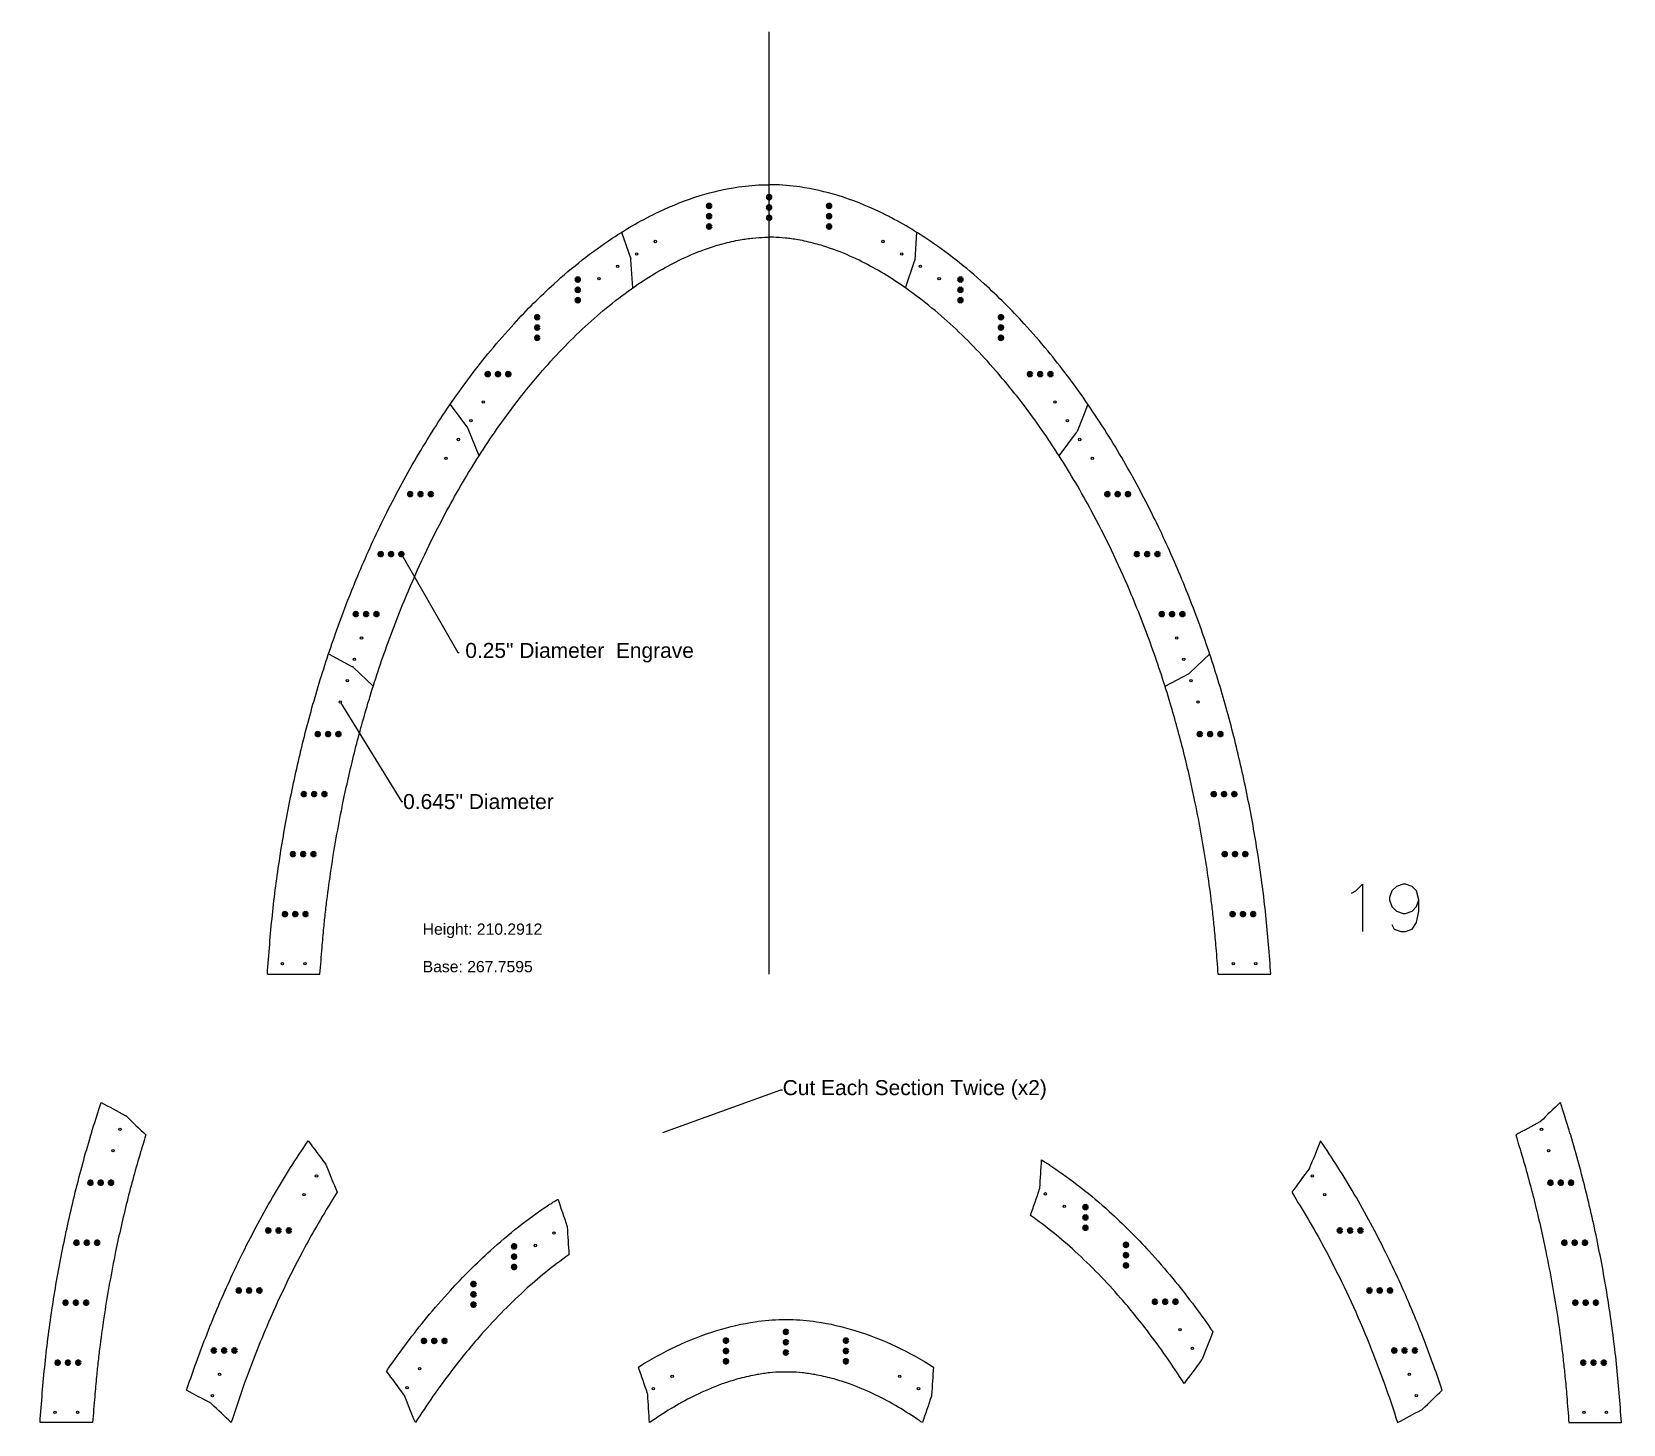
# Model space of a CAD drawing. Header units: inches. Extents: x 0 to 425, y 1 to 372.
import ezdxf
from ezdxf import colors
from ezdxf.entities.mleader import LeaderData, LeaderLine
from ezdxf.math import Vec2, Vec3

# ---------------------------------------------------------------- set-up
doc = ezdxf.new("R2010")
doc.units = ezdxf.units.IN
doc.header["$MEASUREMENT"] = 0
doc.header["$PDMODE"] = 32
doc.header["$PDSIZE"] = 1
for name, color, linetype, lineweight in [('Annotation', 7, 'Continuous', 9), ('Drilling', 3, 'Continuous', 13), ('Engrave', 4, 'Continuous', 50)]:
    doc.layers.add(name, color=color, linetype=linetype, lineweight=lineweight)
doc.styles.get("Standard").update_dxf_attribs({"font": 'Arial.ttf'})

# ---------------------------------------------------------------- blocks, each defined once
blk = doc.blocks.new('*U93')
at = {"layer": 'Engrave'}
blk.add_point((0, 0), dxfattribs=at)
blk = doc.blocks.new('*U94')
at = {"layer": 'Engrave', "color": 0, "linetype": 'ByBlock', "lineweight": -2, "transparency": 16777216}
for p in [(0, 0), (2.75, 0), (5.5, 0)]:
    blk.add_blockref('*U93', p, dxfattribs=at)
blk = doc.blocks.new('*U95')
at = {"layer": 'Engrave'}
blk.add_point((0, 0), dxfattribs=at)
blk = doc.blocks.new('*U96')
at = {"layer": 'Engrave', "color": 0, "linetype": 'ByBlock', "lineweight": -2, "transparency": 16777216}
for p in [(0, 0), (2.75, 0), (5.5, 0)]:
    blk.add_blockref('*U95', p, dxfattribs=at)
blk = doc.blocks.new('*U97')
at = {"layer": 'Engrave'}
blk.add_point((0, 0), dxfattribs=at)
blk = doc.blocks.new('*U98')
at = {"layer": 'Engrave', "color": 0, "linetype": 'ByBlock', "lineweight": -2, "transparency": 16777216}
for p in [(0, 0), (2.75, 0), (5.5, 0)]:
    blk.add_blockref('*U97', p, dxfattribs=at)
blk = doc.blocks.new('*U99')
at = {"layer": 'Engrave'}
blk.add_point((0, 0), dxfattribs=at)
blk = doc.blocks.new('*U100')
at = {"layer": 'Engrave', "color": 0, "linetype": 'ByBlock', "lineweight": -2, "transparency": 16777216}
for p in [(0, 0), (2.75, 0), (5.5, 0)]:
    blk.add_blockref('*U99', p, dxfattribs=at)
blk = doc.blocks.new('*U101')
at = {"layer": 'Engrave'}
blk.add_point((0, 0), dxfattribs=at)
blk = doc.blocks.new('*U102')
at = {"layer": 'Engrave', "color": 0, "linetype": 'ByBlock', "lineweight": -2, "transparency": 16777216}
for p in [(0, 0), (2.75, 0), (5.5, 0)]:
    blk.add_blockref('*U101', p, dxfattribs=at)
blk = doc.blocks.new('*U103')
at = {"layer": 'Engrave'}
blk.add_point((0, 0), dxfattribs=at)
blk = doc.blocks.new('*U104')
at = {"layer": 'Engrave', "color": 0, "linetype": 'ByBlock', "lineweight": -2, "transparency": 16777216}
for p in [(0, 0), (2.75, 0), (5.5, 0)]:
    blk.add_blockref('*U103', p, dxfattribs=at)
blk = doc.blocks.new('*U105')
at = {"layer": 'Engrave'}
blk.add_point((0, 0), dxfattribs=at)
blk = doc.blocks.new('*U106')
at = {"layer": 'Engrave', "color": 0, "linetype": 'ByBlock', "lineweight": -2, "transparency": 16777216}
for p in [(0, 0), (2.75, 0), (5.5, 0)]:
    blk.add_blockref('*U105', p, dxfattribs=at)
blk = doc.blocks.new('*U107')
at = {"layer": 'Engrave'}
blk.add_point((0, 0), dxfattribs=at)
blk = doc.blocks.new('*U108')
at = {"layer": 'Engrave', "color": 0, "linetype": 'ByBlock', "lineweight": -2, "transparency": 16777216}
for p in [(0, 0), (2.75, 0), (5.5, 0)]:
    blk.add_blockref('*U107', p, dxfattribs=at)
blk = doc.blocks.new('*U109')
at = {"layer": 'Engrave'}
blk.add_point((0, 0), dxfattribs=at)
blk = doc.blocks.new('*U110')
at = {"layer": 'Engrave', "color": 0, "linetype": 'ByBlock', "lineweight": -2, "transparency": 16777216}
for p in [(0, 0), (2.75, 0), (5.5, 0)]:
    blk.add_blockref('*U109', p, dxfattribs=at)
blk = doc.blocks.new('*U111')
at = {"layer": 'Engrave'}
blk.add_point((0, 0), dxfattribs=at)
blk = doc.blocks.new('*U112')
at = {"layer": 'Engrave', "color": 0, "linetype": 'ByBlock', "lineweight": -2, "transparency": 16777216}
for p in [(0, 0), (2.75, 0), (5.5, 0)]:
    blk.add_blockref('*U111', p, dxfattribs=at)
blk = doc.blocks.new('*U113')
at = {"layer": 'Engrave'}
blk.add_point((0, 0), dxfattribs=at)
blk = doc.blocks.new('*U114')
at = {"layer": 'Engrave', "color": 0, "linetype": 'ByBlock', "lineweight": -2, "transparency": 16777216}
for p in [(0, 0), (2.75, 0), (5.5, 0)]:
    blk.add_blockref('*U113', p, dxfattribs=at)
blk = doc.blocks.new('*U115')
at = {"layer": 'Engrave'}
blk.add_point((0, 0), dxfattribs=at)
blk = doc.blocks.new('*U116')
at = {"layer": 'Engrave', "color": 0, "linetype": 'ByBlock', "lineweight": -2, "transparency": 16777216}
for p in [(0, 0), (2.75, 0), (5.5, 0)]:
    blk.add_blockref('*U115', p, dxfattribs=at)
blk = doc.blocks.new('*U117')
at = {"layer": 'Engrave'}
blk.add_point((0, 0), dxfattribs=at)
blk = doc.blocks.new('*U118')
at = {"layer": 'Engrave', "color": 0, "linetype": 'ByBlock', "lineweight": -2, "transparency": 16777216}
for p in [(0, 0), (2.75, 0), (5.5, 0)]:
    blk.add_blockref('*U117', p, dxfattribs=at)
blk = doc.blocks.new('*U119')
at = {"layer": 'Engrave'}
blk.add_point((0, 0), dxfattribs=at)
blk = doc.blocks.new('*U120')
at = {"layer": 'Engrave', "color": 0, "linetype": 'ByBlock', "lineweight": -2, "transparency": 16777216}
for p in [(0, 0), (2.75, 0), (5.5, 0)]:
    blk.add_blockref('*U119', p, dxfattribs=at)
blk = doc.blocks.new('*U121')
at = {"layer": 'Engrave'}
blk.add_point((0, 0), dxfattribs=at)
blk = doc.blocks.new('*U122')
at = {"layer": 'Engrave', "color": 0, "linetype": 'ByBlock', "lineweight": -2, "transparency": 16777216}
for p in [(0, 0), (2.75, 0), (5.5, 0)]:
    blk.add_blockref('*U121', p, dxfattribs=at)
blk = doc.blocks.new('*U123')
at = {"layer": 'Engrave'}
blk.add_point((0, 0), dxfattribs=at)
blk = doc.blocks.new('*U124')
at = {"layer": 'Engrave', "color": 0, "linetype": 'ByBlock', "lineweight": -2, "transparency": 16777216}
for p in [(0, 0), (2.75, 0), (5.5, 0)]:
    blk.add_blockref('*U123', p, dxfattribs=at)
blk = doc.blocks.new('*U125')
at = {"layer": 'Engrave'}
blk.add_point((0, 0), dxfattribs=at)
blk = doc.blocks.new('*U126')
at = {"layer": 'Engrave', "color": 0, "linetype": 'ByBlock', "lineweight": -2, "transparency": 16777216}
for p in [(0, 0), (2.75, 0), (5.5, 0)]:
    blk.add_blockref('*U125', p, dxfattribs=at)
blk = doc.blocks.new('*U127')
at = {"layer": 'Engrave'}
blk.add_point((0, 0), dxfattribs=at)
blk = doc.blocks.new('*U128')
at = {"layer": 'Engrave', "color": 0, "linetype": 'ByBlock', "lineweight": -2, "transparency": 16777216}
for p in [(0, 0), (2.75, 0), (5.5, 0)]:
    blk.add_blockref('*U127', p, dxfattribs=at)
blk = doc.blocks.new('*U129')
at = {"layer": 'Engrave'}
blk.add_point((0, 0), dxfattribs=at)
blk = doc.blocks.new('*U130')
at = {"layer": 'Engrave', "color": 0, "linetype": 'ByBlock', "lineweight": -2, "transparency": 16777216}
for p in [(0, 0), (2.75, 0), (5.5, 0)]:
    blk.add_blockref('*U129', p, dxfattribs=at)
blk = doc.blocks.new('*U131')
at = {"layer": 'Engrave'}
blk.add_point((0, 0), dxfattribs=at)
blk = doc.blocks.new('*U132')
at = {"layer": 'Engrave', "color": 0, "linetype": 'ByBlock', "lineweight": -2, "transparency": 16777216}
for p in [(0, 0), (2.75, 0), (5.5, 0)]:
    blk.add_blockref('*U131', p, dxfattribs=at)
blk = doc.blocks.new('*U133')
at = {"layer": 'Engrave'}
blk.add_point((0, 0), dxfattribs=at)
blk = doc.blocks.new('*U134')
at = {"layer": 'Engrave', "color": 0, "linetype": 'ByBlock', "lineweight": -2, "transparency": 16777216}
for p in [(0, 0), (2.75, 0), (5.5, 0)]:
    blk.add_blockref('*U133', p, dxfattribs=at)
blk = doc.blocks.new('*U135')
at = {"layer": 'Engrave'}
blk.add_point((0, 0), dxfattribs=at)
blk = doc.blocks.new('*U136')
at = {"layer": 'Engrave', "color": 0, "linetype": 'ByBlock', "lineweight": -2, "transparency": 16777216}
for p in [(0, 0), (2.75, 0), (5.5, 0)]:
    blk.add_blockref('*U135', p, dxfattribs=at)
blk = doc.blocks.new('*U137')
at = {"layer": 'Engrave'}
blk.add_point((0, 0), dxfattribs=at)
blk = doc.blocks.new('*U138')
at = {"layer": 'Engrave', "color": 0, "linetype": 'ByBlock', "lineweight": -2, "transparency": 16777216}
for p in [(0, 0), (2.75, 0), (5.5, 0)]:
    blk.add_blockref('*U137', p, dxfattribs=at)
blk = doc.blocks.new('*U139')
at = {"layer": 'Engrave'}
blk.add_point((0, 0), dxfattribs=at)
blk = doc.blocks.new('*U140')
at = {"layer": 'Engrave', "color": 0, "linetype": 'ByBlock', "lineweight": -2, "transparency": 16777216}
for p in [(0, 0), (2.75, 0), (5.5, 0)]:
    blk.add_blockref('*U139', p, dxfattribs=at)
blk = doc.blocks.new('*U141')
at = {"layer": 'Engrave'}
blk.add_point((0, 0), dxfattribs=at)
blk = doc.blocks.new('*U142')
at = {"layer": 'Engrave', "color": 0, "linetype": 'ByBlock', "lineweight": -2, "transparency": 16777216}
for p in [(0, 0), (2.75, 0), (5.5, 0)]:
    blk.add_blockref('*U141', p, dxfattribs=at)
blk = doc.blocks.new('*U143')
at = {"layer": 'Engrave'}
blk.add_point((0, 0), dxfattribs=at)
blk = doc.blocks.new('*U144')
at = {"layer": 'Engrave', "color": 0, "linetype": 'ByBlock', "lineweight": -2, "transparency": 16777216}
for p in [(0, 0), (2.75, 0), (5.5, 0)]:
    blk.add_blockref('*U143', p, dxfattribs=at)
blk = doc.blocks.new('*U145')
at = {"layer": 'Engrave'}
blk.add_point((0, 0), dxfattribs=at)
blk = doc.blocks.new('*U146')
at = {"layer": 'Engrave', "color": 0, "linetype": 'ByBlock', "lineweight": -2, "transparency": 16777216}
for p in [(0, 0), (2.75, 0), (5.5, 0)]:
    blk.add_blockref('*U145', p, dxfattribs=at)
blk = doc.blocks.new('*U147')
at = {"layer": 'Engrave'}
blk.add_point((0, 0), dxfattribs=at)
blk = doc.blocks.new('*U148')
at = {"layer": 'Engrave', "color": 0, "linetype": 'ByBlock', "lineweight": -2, "transparency": 16777216}
for p in [(0, 0), (2.75, 0), (5.5, 0)]:
    blk.add_blockref('*U147', p, dxfattribs=at)
blk = doc.blocks.new('*U149')
at = {"layer": 'Engrave'}
blk.add_point((0, 0), dxfattribs=at)
blk = doc.blocks.new('*U150')
at = {"layer": 'Engrave', "color": 0, "linetype": 'ByBlock', "lineweight": -2, "transparency": 16777216}
for p in [(0, 0), (2.75, 0), (5.5, 0)]:
    blk.add_blockref('*U149', p, dxfattribs=at)
blk = doc.blocks.new('*U151')
at = {"layer": 'Engrave'}
blk.add_point((0, 0), dxfattribs=at)
blk = doc.blocks.new('*U152')
at = {"layer": 'Engrave', "color": 0, "linetype": 'ByBlock', "lineweight": -2, "transparency": 16777216}
for p in [(0, 0), (2.75, 0), (5.5, 0)]:
    blk.add_blockref('*U151', p, dxfattribs=at)
blk = doc.blocks.new('*U153')
at = {"layer": 'Engrave'}
blk.add_point((0, 0), dxfattribs=at)
blk = doc.blocks.new('*U154')
at = {"layer": 'Engrave', "color": 0, "linetype": 'ByBlock', "lineweight": -2, "transparency": 16777216}
for p in [(0, 0), (2.75, 0), (5.5, 0)]:
    blk.add_blockref('*U153', p, dxfattribs=at)
blk = doc.blocks.new('*U155')
at = {"layer": 'Engrave'}
blk.add_point((0, 0), dxfattribs=at)
blk = doc.blocks.new('*U156')
at = {"layer": 'Engrave', "color": 0, "linetype": 'ByBlock', "lineweight": -2, "transparency": 16777216}
for p in [(0, 0), (2.75, 0), (5.5, 0)]:
    blk.add_blockref('*U155', p, dxfattribs=at)
blk = doc.blocks.new('*U157')
at = {"layer": 'Engrave'}
blk.add_point((0, 0), dxfattribs=at)
blk = doc.blocks.new('*U158')
at = {"layer": 'Engrave', "color": 0, "linetype": 'ByBlock', "lineweight": -2, "transparency": 16777216}
for p in [(0, 0), (2.75, 0), (5.5, 0)]:
    blk.add_blockref('*U157', p, dxfattribs=at)
blk = doc.blocks.new('*U159')
at = {"layer": 'Engrave'}
blk.add_point((0, 0), dxfattribs=at)
blk = doc.blocks.new('*U160')
at = {"layer": 'Engrave', "color": 0, "linetype": 'ByBlock', "lineweight": -2, "transparency": 16777216}
for p in [(0, 0), (2.75, 0), (5.5, 0)]:
    blk.add_blockref('*U159', p, dxfattribs=at)
blk = doc.blocks.new('*U161')
at = {"layer": 'Engrave'}
blk.add_point((0, 0), dxfattribs=at)
blk = doc.blocks.new('*U162')
at = {"layer": 'Engrave', "color": 0, "linetype": 'ByBlock', "lineweight": -2, "transparency": 16777216}
for p in [(0, 0), (2.75, 0), (5.5, 0)]:
    blk.add_blockref('*U161', p, dxfattribs=at)
blk = doc.blocks.new('*U163')
at = {"layer": 'Engrave'}
blk.add_point((0, 0), dxfattribs=at)
blk = doc.blocks.new('*U164')
at = {"layer": 'Engrave', "color": 0, "linetype": 'ByBlock', "lineweight": -2, "transparency": 16777216}
for p in [(0, 0), (2.75, 0), (5.5, 0)]:
    blk.add_blockref('*U163', p, dxfattribs=at)
blk = doc.blocks.new('*U165')
at = {"layer": 'Engrave'}
blk.add_point((0, 0), dxfattribs=at)
blk = doc.blocks.new('*U166')
at = {"layer": 'Engrave', "color": 0, "linetype": 'ByBlock', "lineweight": -2, "transparency": 16777216}
for p in [(0, 0), (2.75, 0), (5.5, 0)]:
    blk.add_blockref('*U165', p, dxfattribs=at)
blk = doc.blocks.new('*U167')
at = {"layer": 'Engrave'}
blk.add_point((0, 0), dxfattribs=at)
blk = doc.blocks.new('*U168')
at = {"layer": 'Engrave', "color": 0, "linetype": 'ByBlock', "lineweight": -2, "transparency": 16777216}
for p in [(0, 0), (2.75, 0), (5.5, 0)]:
    blk.add_blockref('*U167', p, dxfattribs=at)
blk = doc.blocks.new('*U169')
at = {"layer": 'Engrave'}
blk.add_point((0, 0), dxfattribs=at)
blk = doc.blocks.new('*U170')
at = {"layer": 'Engrave', "color": 0, "linetype": 'ByBlock', "lineweight": -2, "transparency": 16777216}
for p in [(0, 0), (2.75, 0), (5.5, 0)]:
    blk.add_blockref('*U169', p, dxfattribs=at)
blk = doc.blocks.new('*U171')
at = {"layer": 'Engrave'}
blk.add_point((0, 0), dxfattribs=at)
blk = doc.blocks.new('*U172')
at = {"layer": 'Engrave', "color": 0, "linetype": 'ByBlock', "lineweight": -2, "transparency": 16777216}
for p in [(0, 0), (2.75, 0), (5.5, 0)]:
    blk.add_blockref('*U171', p, dxfattribs=at)
blk = doc.blocks.new('*U173')
at = {"layer": 'Engrave'}
blk.add_point((0, 0), dxfattribs=at)
blk = doc.blocks.new('*U174')
at = {"layer": 'Engrave', "color": 0, "linetype": 'ByBlock', "lineweight": -2, "transparency": 16777216}
for p in [(0, 0), (2.75, 0), (5.5, 0)]:
    blk.add_blockref('*U173', p, dxfattribs=at)
blk = doc.blocks.new('*U175')
at = {"layer": 'Engrave'}
blk.add_point((0, 0), dxfattribs=at)
blk = doc.blocks.new('*U176')
at = {"layer": 'Engrave', "color": 0, "linetype": 'ByBlock', "lineweight": -2, "transparency": 16777216}
for p in [(0, 0), (2.75, 0), (5.5, 0)]:
    blk.add_blockref('*U175', p, dxfattribs=at)
blk = doc.blocks.new('*U177')
at = {"layer": 'Engrave'}
blk.add_point((0, 0), dxfattribs=at)
blk = doc.blocks.new('*U178')
at = {"layer": 'Engrave', "color": 0, "linetype": 'ByBlock', "lineweight": -2, "transparency": 16777216}
for p in [(0, 0), (2.75, 0), (5.5, 0)]:
    blk.add_blockref('*U177', p, dxfattribs=at)
blk = doc.blocks.new('*U179')
at = {"layer": 'Engrave'}
blk.add_point((0, 0), dxfattribs=at)
blk = doc.blocks.new('*U180')
at = {"layer": 'Engrave', "color": 0, "linetype": 'ByBlock', "lineweight": -2, "transparency": 16777216}
for p in [(0, 0), (2.75, 0), (5.5, 0)]:
    blk.add_blockref('*U179', p, dxfattribs=at)
blk = doc.blocks.new('*U181')
at = {"layer": 'Engrave'}
blk.add_point((0, 0), dxfattribs=at)
blk = doc.blocks.new('*U182')
at = {"layer": 'Engrave', "color": 0, "linetype": 'ByBlock', "lineweight": -2, "transparency": 16777216}
for p in [(0, 0), (2.75, 0), (5.5, 0)]:
    blk.add_blockref('*U181', p, dxfattribs=at)
blk = doc.blocks.new('*U183')
at = {"layer": 'Engrave'}
blk.add_point((0, 0), dxfattribs=at)
blk = doc.blocks.new('*U184')
at = {"layer": 'Engrave', "color": 0, "linetype": 'ByBlock', "lineweight": -2, "transparency": 16777216}
for p in [(0, 0), (2.75, 0), (5.5, 0)]:
    blk.add_blockref('*U183', p, dxfattribs=at)

msp = doc.modelspace()

# ---------------------------------------------------------------- linework, layer by layer
for p, q in [((196.66, 120.76), (196.66, 372.04)), ((157.31, 318.59), (159.73, 311.49)), ((236.01, 318.59), (235.53, 311.11)), ((160.26, 303.75), (159.78, 311.23)), ((233.06, 303.75), (235.48, 310.85)), ((111.58, 272.69), (116.22, 266.42)), ((281.74, 272.69), (278.82, 265.45)), ((119.27, 258.96), (116.35, 266.2)), ((274.05, 258.96), (278.7, 265.23)), ((79.11, 206.17), (85.54, 202.72)), ((314.21, 206.17), (308.94, 201.12)), ((91.02, 197.52), (85.76, 202.56)), ((302.3, 197.52), (308.72, 200.96)), ((62.78, 120.76), (76.82, 120.76)), ((316.5, 120.76), (330.54, 120.76))]:
    msp.add_line(p, q)
for points, knots in [([(62.78, 120.76), (63.18, 125.99), (63.98, 136.39), (66, 151.82), (68.7, 167.1), (72.08, 182.3), (76.22, 197.53), (81.25, 212.77), (87.15, 227.95), (94.18, 243.32), (102.39, 258.59), (111.76, 273.37), (120.65, 285.18), (129.75, 295.64), (140.2, 306.13), (153.08, 316.32), (166.35, 323.98), (177.74, 328.5), (187.36, 330.7), (193.59, 331.27), (196.32, 331.26), (196.66, 331.26)], [0, 0, 0, 0, 24.829181, 49.370634, 73.610483, 98.296291, 123.104704, 148.260168, 174.270126, 200.179139, 228.239295, 256.281925, 282.990567, 298.113946, 321.903794, 353.012944, 375.566394, 394.231572, 410.766801, 422.150499, 423.73574, 423.73574, 423.73574, 423.73574]), ([(330.54, 120.76), (330.13, 125.99), (329.33, 136.39), (327.32, 151.82), (324.62, 167.1), (321.23, 182.3), (317.09, 197.53), (312.07, 212.77), (306.17, 227.95), (299.14, 243.32), (290.93, 258.59), (281.55, 273.37), (272.66, 285.18), (263.57, 295.64), (253.12, 306.13), (240.23, 316.32), (226.96, 323.98), (215.58, 328.5), (205.96, 330.7), (199.73, 331.27), (196.99, 331.26), (196.66, 331.26)], [0, 0, 0, 0, 24.829181, 49.370634, 73.610483, 98.296291, 123.104704, 148.260168, 174.270126, 200.179139, 228.239295, 256.281925, 282.990567, 298.113946, 321.903794, 353.012944, 375.566394, 394.231572, 410.766801, 422.150499, 423.73574, 423.73574, 423.73574, 423.73574]), ([(76.82, 120.76), (77, 123.13), (77.19, 125.47), (77.53, 129.57), (77.69, 131.33), (78, 134.49), (78.14, 135.87), (78.45, 138.65), (78.62, 140.04), (79.15, 144.21), (79.54, 146.99), (80.82, 155.33), (81.82, 160.88), (83.88, 170.88), (84.9, 175.34), (87.11, 184.21), (88.32, 188.61), (91.14, 198.05), (92.8, 203.1), (96.4, 213.11), (98.33, 218.06), (103.51, 230.25), (106.94, 237.41), (113.39, 249.35), (116.25, 254.24), (122.32, 263.73), (125.52, 268.33), (131.26, 275.84), (133.69, 278.82), (138.14, 283.92), (140.12, 286.07), (144.17, 290.23), (146.24, 292.24), (152.59, 298.04), (157.03, 301.59), (163.57, 306.01), (165.51, 307.23), (169.42, 309.49), (171.4, 310.53), (175.67, 312.55), (177.96, 313.5), (181.62, 314.76), (182.98, 315.18), (185.87, 315.95), (187.41, 316.3), (189.51, 316.67), (190.09, 316.76), (191.23, 316.93), (191.79, 317), (193.44, 317.17), (194.5, 317.24), (195.74, 317.26), (195.97, 317.26), (196.3, 317.26), (196.37, 317.26), (196.45, 317.26), (196.45, 317.26), (196.45, 317.26), (196.45, 317.26), (196.52, 317.26), (196.59, 317.26), (196.66, 317.25)], [1.707253, 1.707253, 1.707253, 1.707253, 12.971035, 12.971035, 21.665459, 21.665459, 28.608666, 28.608666, 35.551872, 35.551872, 49.438285, 49.438285, 77.211112, 77.211112, 99.789383, 99.789383, 122.367653, 122.367653, 148.747409, 148.747409, 175.127165, 175.127165, 214.718064, 214.718064, 243.106777, 243.106777, 271.495489, 271.495489, 291.16292, 291.16292, 306.149802, 306.149802, 321.136685, 321.136685, 351.11045, 351.11045, 363.494409, 363.494409, 375.878367, 375.878367, 389.981429, 389.981429, 398.291965, 398.291965, 407.606925, 407.606925, 411.08904, 411.08904, 414.571155, 414.571155, 421.535385, 421.535385, 423.225764, 423.225764, 423.73574, 423.73574, 423.73574, 423.749937, 423.749937, 423.749937, 424.208507, 424.208507, 424.208507, 424.208507]), ([(316.5, 120.76), (316.31, 123.13), (316.13, 125.47), (315.79, 129.57), (315.63, 131.33), (315.32, 134.49), (315.18, 135.87), (314.86, 138.65), (314.7, 140.04), (314.17, 144.21), (313.78, 146.99), (312.5, 155.33), (311.5, 160.88), (309.43, 170.88), (308.42, 175.34), (306.2, 184.21), (305, 188.61), (302.18, 198.05), (300.52, 203.1), (296.92, 213.11), (294.99, 218.06), (289.81, 230.25), (286.38, 237.41), (279.93, 249.35), (277.07, 254.24), (271, 263.73), (267.79, 268.33), (262.06, 275.84), (259.62, 278.82), (255.17, 283.92), (253.2, 286.07), (249.15, 290.23), (247.08, 292.24), (240.72, 298.04), (236.28, 301.59), (229.75, 306.01), (227.81, 307.23), (223.89, 309.49), (221.92, 310.53), (217.65, 312.55), (215.35, 313.5), (211.7, 314.76), (210.34, 315.18), (207.45, 315.95), (205.91, 316.3), (203.8, 316.67), (203.23, 316.76), (202.08, 316.93), (201.52, 317), (199.87, 317.17), (198.82, 317.24), (197.58, 317.26), (197.34, 317.26), (197.02, 317.26), (196.95, 317.26), (196.87, 317.26), (196.87, 317.26), (196.87, 317.26), (196.86, 317.26), (196.79, 317.26), (196.73, 317.26), (196.66, 317.25)], [1.707253, 1.707253, 1.707253, 1.707253, 12.971035, 12.971035, 21.665459, 21.665459, 28.608666, 28.608666, 35.551872, 35.551872, 49.438285, 49.438285, 77.211112, 77.211112, 99.789383, 99.789383, 122.367653, 122.367653, 148.747409, 148.747409, 175.127165, 175.127165, 214.718064, 214.718064, 243.106777, 243.106777, 271.495489, 271.495489, 291.16292, 291.16292, 306.149802, 306.149802, 321.136685, 321.136685, 351.11045, 351.11045, 363.494409, 363.494409, 375.878367, 375.878367, 389.981429, 389.981429, 398.291965, 398.291965, 407.606925, 407.606925, 411.08904, 411.08904, 414.571155, 414.571155, 421.535385, 421.535385, 423.225764, 423.225764, 423.73574, 423.73574, 423.73574, 423.749937, 423.749937, 423.749937, 424.208507, 424.208507, 424.208507, 424.208507]), ([(30.36, 77.87), (28.6, 79.55), (26.85, 81.23), (25.1, 82.92), (25.03, 82.98), (24.96, 83.03), (24.88, 83.08), (22.74, 84.22), (20.59, 85.37), (18.45, 86.52), (16.95, 81.94), (14.74, 74.85), (11.43, 62.66), (8.04, 47.45), (5.34, 32.17), (3.32, 16.74), (2.52, 6.35), (2.12, 1.12), (6.8, 1.12), (11.48, 1.12), (16.16, 1.12), (16.34, 3.48), (16.53, 5.82), (16.87, 9.92), (17.03, 11.69), (17.34, 14.84), (17.48, 16.22), (17.79, 19), (17.96, 20.39), (18.49, 24.56), (18.88, 27.35), (20.16, 35.68), (21.16, 41.23), (23.22, 51.23), (24.24, 55.69), (26.46, 64.56), (27.66, 68.96), (29.3, 74.46), (29.65, 75.6), (30.36, 77.87)], [0, 0, 0, 0, 1, 1, 1, 1.271778, 1.271778, 1.271778, 2.271778, 2.271778, 2.271778, 12.601196, 37.40961, 62.095418, 86.335267, 110.87672, 135.705901, 135.705901, 135.705901, 136.705901, 136.705901, 136.705901, 147.969682, 147.969682, 156.664106, 156.664106, 163.607313, 163.607313, 170.55052, 170.55052, 184.436933, 184.436933, 212.209759, 212.209759, 234.78803, 234.78803, 257.366301, 257.366301, 263.310848, 263.310848, 263.310848, 263.310848]), ([(407.76, 86.52), (406.01, 84.84), (404.26, 83.15), (402.5, 81.47), (402.44, 81.41), (402.36, 81.36), (402.28, 81.31), (400.14, 80.16), (398, 79.02), (395.86, 77.87), (396.64, 75.35), (396.95, 74.33), (398.56, 68.96), (399.76, 64.56), (401.98, 55.69), (402.99, 51.23), (405.05, 41.23), (406.05, 35.68), (407.34, 27.35), (407.73, 24.56), (408.26, 20.39), (408.42, 19), (408.73, 16.22), (408.88, 14.84), (409.18, 11.69), (409.34, 9.92), (409.69, 5.82), (409.87, 3.48), (410.05, 1.12), (414.73, 1.12), (419.41, 1.12), (424.1, 1.12), (423.69, 6.35), (422.89, 16.74), (420.88, 32.17), (418.17, 47.45), (414.79, 62.66), (411.57, 74.48), (409.49, 81.21), (407.79, 86.52)], [0, 0, 0, 0, 1, 1, 1, 1.271778, 1.271778, 1.271778, 2.271778, 2.271778, 2.271778, 7.564782, 7.564782, 30.143052, 30.143052, 52.721323, 52.721323, 80.494149, 80.494149, 94.380563, 94.380563, 101.323769, 101.323769, 108.266976, 108.266976, 116.9614, 116.9614, 128.225181, 128.225181, 128.225181, 129.225181, 129.225181, 129.225181, 154.054363, 178.595815, 202.835664, 227.521473, 252.329886, 260.849042, 260.849042, 260.849042, 260.849042]), ([(340.74, 68.83), (340.79, 68.9), (340.84, 68.97), (340.87, 69.05), (341.84, 71.46), (342.81, 73.88), (343.79, 76.29), (346.96, 71.67), (353.12, 61.91), (361.18, 46.92), (368.21, 31.55), (373, 19.22), (375.54, 11.9), (376.25, 9.77), (374.5, 8.09), (372.74, 6.4), (370.99, 4.72), (370.92, 4.66), (370.85, 4.6), (370.77, 4.56), (368.63, 3.41), (366.48, 2.26), (364.34, 1.12), (363.22, 4.67), (362.02, 8.2), (358.96, 16.71), (357.03, 21.66), (351.85, 33.85), (348.42, 41.01), (341.98, 52.94), (339.12, 57.82), (336.09, 62.56), (337.64, 64.65), (339.19, 66.74), (340.74, 68.83)], [0, 0, 0, 0, 0.254099, 0.254099, 0.254099, 1.254099, 1.254099, 1.254099, 27.796228, 55.856384, 81.765397, 107.775356, 118.438606, 118.438606, 118.438606, 119.438606, 119.438606, 119.438606, 119.710385, 119.710385, 119.710385, 120.710385, 120.710385, 120.710385, 139.199038, 139.199038, 165.578794, 165.578794, 205.169693, 205.169693, 233.505193, 233.505193, 233.505193, 234.505193, 234.505193, 234.505193, 234.505193]), ([(47.88, 6.16), (49.63, 4.48), (51.39, 2.8), (53.14, 1.12), (54.26, 4.67), (55.46, 8.2), (58.52, 16.71), (60.45, 21.66), (65.63, 33.85), (69.06, 41.01), (74.98, 51.96), (77.24, 55.9), (81.39, 62.56), (80.42, 64.97), (79.44, 67.38), (78.47, 69.8), (78.44, 69.88), (78.4, 69.95), (78.35, 70.02), (76.8, 72.11), (75.25, 74.2), (73.7, 76.29), (70.39, 71.46), (64.3, 61.8), (56.3, 46.92), (49.27, 31.55), (44.48, 19.22), (41.95, 11.9), (41.23, 9.77), (43.37, 8.62), (45.52, 7.47), (47.66, 6.32), (47.74, 6.28), (47.81, 6.23), (47.88, 6.16)], [0, 0, 0, 0, 1, 1, 1, 19.488654, 19.488654, 45.86841, 45.86841, 85.459308, 85.459308, 108.225338, 108.225338, 108.225338, 109.225338, 109.225338, 109.225338, 109.479437, 109.479437, 109.479437, 110.479437, 110.479437, 110.479437, 136.424457, 164.484613, 190.393626, 216.403584, 227.066835, 227.066835, 227.066835, 228.066835, 228.066835, 228.066835, 228.338613, 228.338613, 228.338613, 228.338613]), ([(268.83, 63.47), (268.03, 61.1), (267.22, 58.74), (266.41, 56.37), (270.53, 53.48), (274.51, 50.27), (280.43, 44.86), (282.5, 42.85), (286.55, 38.69), (288.53, 36.54), (292.98, 31.44), (295.41, 28.45), (301.06, 21.06), (304.2, 16.57), (307.4, 11.58), (308.95, 13.67), (310.5, 15.76), (312.05, 17.85), (312.1, 17.92), (312.14, 17.99), (312.18, 18.07), (313.15, 20.48), (314.12, 22.9), (315.09, 25.31), (314.78, 25.77), (311.46, 30.57), (306.02, 37.8), (296.92, 48.26), (286.47, 58.75), (276.71, 66.47), (270.52, 70.48), (269.36, 71.21), (269.2, 68.71), (269.04, 66.22), (268.88, 63.73), (268.88, 63.64), (268.86, 63.55), (268.83, 63.47)], [0, 0, 0, 0, 1, 1, 1, 27.940696, 27.940696, 42.927578, 42.927578, 57.914461, 57.914461, 77.581892, 77.581892, 105.286182, 105.286182, 105.286182, 106.286182, 106.286182, 106.286182, 106.540281, 106.540281, 106.540281, 107.540281, 107.540281, 107.540281, 108.467479, 135.176122, 150.299501, 174.089349, 205.198499, 208.979177, 208.979177, 208.979177, 209.979177, 209.979177, 209.979177, 210.243656, 210.243656, 210.243656, 210.243656]), ([(99.35, 8.36), (100.32, 5.94), (101.29, 3.53), (102.27, 1.12), (102.27, 1.13), (102.28, 1.13), (105.32, 5.89), (108.52, 10.49), (114.26, 18), (116.69, 20.98), (121.14, 26.08), (123.12, 28.23), (127.17, 32.39), (129.24, 34.4), (135.01, 39.66), (138.81, 42.76), (143.26, 45.91), (143.1, 48.41), (142.94, 50.9), (142.78, 53.39), (142.78, 53.48), (142.76, 53.57), (142.73, 53.65), (141.92, 56.02), (141.12, 58.38), (140.31, 60.75), (138.74, 59.75), (132.77, 55.86), (123.2, 48.29), (112.75, 37.8), (103.65, 27.34), (98.14, 20.02), (94.76, 15.11), (94.58, 14.85), (96.13, 12.76), (97.68, 10.67), (99.23, 8.58), (99.28, 8.51), (99.32, 8.44), (99.35, 8.36)], [0, 0, 0, 0, 1, 1, 1, 1.053213, 1.053213, 29.441925, 29.441925, 49.109356, 49.109356, 64.096238, 64.096238, 79.083121, 79.083121, 104.914454, 104.914454, 104.914454, 105.914454, 105.914454, 105.914454, 106.178933, 106.178933, 106.178933, 107.178933, 107.178933, 107.178933, 109.793674, 140.902824, 164.692672, 179.816051, 206.524694, 208.025194, 208.025194, 208.025194, 209.025194, 209.025194, 209.025194, 209.279293, 209.279293, 209.279293, 209.279293]), ([(164.22, 8.86), (164.25, 8.77), (164.27, 8.68), (164.28, 8.6), (164.44, 6.1), (164.59, 3.61), (164.75, 1.12), (165.22, 1.44), (165.68, 1.76), (168.06, 3.37), (170, 4.59), (173.92, 6.85), (175.89, 7.9), (180.16, 9.91), (182.46, 10.86), (186.12, 12.12), (187.47, 12.54), (190.36, 13.32), (191.9, 13.66), (194.01, 14.03), (194.58, 14.13), (195.73, 14.29), (196.29, 14.36), (197.94, 14.54), (198.99, 14.6), (200.23, 14.62), (200.47, 14.62), (200.79, 14.62), (200.87, 14.62), (200.94, 14.62), (200.94, 14.62), (200.95, 14.62), (200.95, 14.62), (201.02, 14.62), (201.08, 14.62), (201.15, 14.62), (201.22, 14.62), (201.29, 14.62), (201.36, 14.62), (201.36, 14.62), (201.36, 14.62), (201.36, 14.62), (201.44, 14.62), (201.51, 14.62), (201.84, 14.62), (202.08, 14.62), (203.32, 14.6), (204.37, 14.54), (206.02, 14.36), (206.58, 14.29), (207.72, 14.13), (208.3, 14.03), (210.41, 13.66), (211.94, 13.32), (214.83, 12.54), (216.19, 12.12), (219.85, 10.86), (222.14, 9.91), (226.41, 7.9), (228.39, 6.85), (232.3, 4.59), (234.24, 3.37), (236.39, 1.92), (237.09, 1.44), (237.55, 1.12), (238.36, 3.48), (239.17, 5.85), (239.97, 8.21), (240, 8.29), (240.02, 8.38), (240.02, 8.47), (240.18, 10.96), (240.34, 13.46), (240.5, 15.95), (237.3, 17.95), (230.53, 21.71), (220.08, 25.86), (210.45, 28.07), (204.22, 28.64), (201.49, 28.62), (201.15, 28.62), (200.82, 28.62), (198.08, 28.64), (191.85, 28.07), (182.23, 25.86), (171.77, 21.71), (165.01, 17.95), (161.8, 15.95), (162.61, 13.59), (163.42, 11.22), (164.22, 8.86)], [0, 0, 0, 0, 0.26448, 0.26448, 0.26448, 1.26448, 1.26448, 1.26448, 4.297549, 4.297549, 16.681508, 16.681508, 29.065466, 29.065466, 43.168528, 43.168528, 51.479064, 51.479064, 60.794024, 60.794024, 64.276139, 64.276139, 67.758254, 67.758254, 74.722484, 74.722484, 76.412864, 76.412864, 76.92284, 76.92284, 76.92284, 76.937036, 76.937036, 76.937036, 77.395606, 77.395606, 77.395606, 77.854177, 77.854177, 77.854177, 77.868373, 77.868373, 77.868373, 78.378349, 78.378349, 80.068728, 80.068728, 87.032958, 87.032958, 90.515073, 90.515073, 93.997188, 93.997188, 103.312149, 103.312149, 111.622684, 111.622684, 125.725746, 125.725746, 138.109705, 138.109705, 150.493663, 150.493663, 152.062122, 152.062122, 152.062122, 153.062122, 153.062122, 153.062122, 153.326602, 153.326602, 153.326602, 154.326602, 154.326602, 154.326602, 172.203694, 190.868872, 207.4041, 218.787798, 220.37304, 220.37304, 220.37304, 221.958281, 233.34198, 249.877208, 268.542386, 286.419478, 286.419478, 286.419478, 287.419478, 287.419478, 287.419478, 287.419478])]:
    msp.add_open_spline(points, degree=3, knots=knots)
for points in [[(159.78, 311.23), (159.78, 311.32), (159.76, 311.41), (159.73, 311.49)], [(235.48, 310.85), (235.51, 310.93), (235.52, 311.02), (235.53, 311.11)], [(116.35, 266.2), (116.32, 266.28), (116.28, 266.35), (116.22, 266.42)], [(278.7, 265.23), (278.75, 265.3), (278.79, 265.37), (278.82, 265.45)], [(85.76, 202.56), (85.69, 202.63), (85.62, 202.68), (85.54, 202.72)], [(308.94, 201.12), (308.88, 201.06), (308.8, 201), (308.72, 200.96)]]:
    msp.add_open_spline(points, degree=3)
at = {"layer": 'Annotation'}
for points in [[(352.01, 142.35), (353.21, 142.95), (355.02, 144.75), (355.02, 132.15)], [(362.82, 133.95), (363.42, 132.75), (365.22, 132.15), (366.42, 132.15), (368.22, 132.75), (369.42, 134.55), (370.02, 137.55), (370.02, 140.55), (369.42, 142.95), (368.22, 144.15), (366.42, 144.75), (365.82, 144.75), (364.02, 144.15), (362.82, 142.95), (362.22, 141.15), (362.22, 140.55), (362.82, 138.75), (364.02, 137.55), (365.82, 136.95), (366.42, 136.95), (368.22, 137.55), (369.42, 138.75), (370.02, 140.55)]]:
    msp.add_lwpolyline(points, dxfattribs=at)
at = {"layer": 'Drilling'}
for centre, radius in [((166.3, 316.13), 0.323), ((227.02, 316.13), 0.323), ((161.29, 312.82), 0.323), ((232.03, 312.82), 0.323), ((151.27, 306.21), 0.323), ((156.28, 309.52), 0.323), ((237.04, 309.52), 0.323), ((242.04, 306.21), 0.323), ((120.39, 273.33), 0.322), ((272.92, 273.33), 0.322), ((117.08, 268.32), 0.322), ((276.24, 268.32), 0.322), ((113.76, 263.32), 0.322), ((279.55, 263.32), 0.322), ((110.45, 258.32), 0.322), ((282.87, 258.32), 0.322), ((87.9, 210.38), 0.323), ((305.42, 210.38), 0.323), ((86.01, 204.69), 0.323), ((307.31, 204.69), 0.323), ((84.12, 198.99), 0.323), ((309.2, 198.99), 0.323), ((82.23, 193.3), 0.323), ((311.09, 193.3), 0.323), ((66.8, 123.51), 0.323), ((72.8, 123.51), 0.323), ((320.52, 123.51), 0.323), ((326.52, 123.51), 0.323), ((23.46, 79.35), 0.323), ((402.75, 79.35), 0.323), ((21.57, 73.65), 0.323), ((404.64, 73.65), 0.323), ((75.89, 66.92), 0.322), ((341.6, 66.92), 0.322), ((72.57, 61.92), 0.322), ((270.39, 62.14), 0.323), ((344.91, 61.92), 0.322), ((275.4, 58.83), 0.323), ((139.28, 51.68), 0.323), ((134.27, 48.37), 0.323), ((306.28, 25.94), 0.322), ((309.59, 20.94), 0.322), ((50.02, 13.98), 0.323), ((103.39, 15.49), 0.322), ((170.79, 13.49), 0.323), ((231.51, 13.49), 0.323), ((367.46, 13.98), 0.323), ((48.13, 8.29), 0.323), ((100.08, 10.48), 0.322), ((165.78, 10.19), 0.323), ((236.52, 10.19), 0.323), ((369.35, 8.29), 0.323), ((6.14, 3.87), 0.323), ((12.14, 3.87), 0.323), ((414.07, 3.87), 0.323), ((420.07, 3.87), 0.323)]:
    msp.add_circle(centre, radius, dxfattribs=at)

# ---------------------------------------------------------------- block references
at = {"layer": 'Engrave', "rotation": 270}
for name, p in [('*U112', (196.66, 327.96)), ('*U110', (180.66, 325.63)), ('*U114', (145.61, 305.98)), ('*U116', (134.79, 295.93)), ('*U156', (128.61, 48.14)), ('*U158', (117.79, 38.09)), ('*U162', (201.15, 25.32)), ('*U160', (185.15, 22.99))]:
    msp.add_blockref(name, p, dxfattribs=at)
at = {"layer": 'Engrave', "xscale": -1, "rotation": 90}
for name, p in [('*U134', (212.66, 325.63)), ('*U136', (247.71, 305.98)), ('*U138', (258.53, 295.93)), ('*U168', (281.06, 58.6)), ('*U170', (291.88, 48.55)), ('*U164', (217.15, 22.99))]:
    msp.add_blockref(name, p, dxfattribs=at)
at = {"layer": 'Engrave'}
for name, p in [('*U108', (121.57, 280.76)), ('*U106', (100.91, 248.76)), ('*U104', (93.03, 232.76)), ('*U102', (86.39, 216.76)), ('*U100', (76.23, 184.76)), ('*U98', (72.52, 168.76)), ('*U96', (69.6, 152.76)), ('*U94', (67.48, 136.76)), ('*U146', (15.57, 65.12)), ('*U152', (63.03, 52.36)), ('*U144', (11.86, 49.12)), ('*U150', (55.15, 36.36)), ('*U142', (8.94, 33.12)), ('*U154', (104.57, 22.92)), ('*U140', (6.82, 17.12)), ('*U148', (48.51, 20.36))]:
    msp.add_blockref(name, p, dxfattribs=at)
at = {"layer": 'Engrave', "xscale": -1}
for name, p in [('*U132', (271.75, 280.76)), ('*U130', (292.41, 248.76)), ('*U128', (300.29, 232.76)), ('*U126', (306.92, 216.76)), ('*U124', (317.08, 184.76)), ('*U122', (320.79, 168.76)), ('*U120', (323.72, 152.76)), ('*U118', (325.84, 136.76)), ('*U184', (410.64, 65.12)), ('*U176', (354.45, 52.36)), ('*U182', (414.35, 49.12)), ('*U174', (362.33, 36.36)), ('*U166', (305.1, 33.38)), ('*U180', (417.27, 33.12)), ('*U172', (368.97, 20.36)), ('*U178', (419.39, 17.12))]:
    msp.add_blockref(name, p, dxfattribs=at)

# ---------------------------------------------------------------- texts
at = {"layer": 'Annotation', "insert": (104.23, 134.25), "char_height": 3, "attachment_point": 1}
msp.add_mtext_dynamic_manual_height_columns('Height: 210.2912\\P \\PBase: 267.7595', width=45.2102, gutter_width=1, heights=[0], dxfattribs=at)

# ---------------------------------------------------------------- leaders
at = {"layer": 'Annotation'}
ml = msp.add_multileader_mtext('Standard', dxfattribs=at)
ml.set_content('\\A1; 0.25" Diameter  Engrave', color=256)
ml.set_leader_properties()
ml.build(insert=Vec2(0, 0))
ml.multileader.update_dxf_attribs({"text_right_attachment_type": 6, "dogleg_length": 0.36, "arrow_head_size": 0.18})
ctx = ml.context
ctx.base_point, ctx.arrow_head_size, ctx.landing_gap_size, ctx.plane_origin = Vec3(113.95, 206.5), 0.18, 0.09, Vec3(239.14, 185.8)
ctx.right_attachment = 6
notes = []
notes.append((ctx, [(1, (1, 1, 0), (113.59, 206.5), (1, 0), 0.36, [(0, [(98.53, 232.76)], 0, [])])]))
ctx.mtext.insert, ctx.mtext.flow_direction = Vec3(114.04, 209.07), 5
ml = msp.add_multileader_mtext('Standard', dxfattribs=at)
ml.set_content('\\A1;0.645" Diameter', color=256)
ml.set_leader_properties()
ml.build(insert=Vec2(0, 0))
ml.multileader.update_dxf_attribs({"text_right_attachment_type": 6, "dogleg_length": 0.36, "arrow_head_size": 0.18})
ctx = ml.context
ctx.base_point, ctx.arrow_head_size, ctx.landing_gap_size, ctx.plane_origin = Vec3(98.92, 166.74), 0.18, 0.09, Vec3(224.1, 146.04)
ctx.right_attachment = 6
notes.append((ctx, [(1, (1, 1, 0), (98.56, 166.74), (1, 0), 0.36, [(0, [(82.23, 193.3)], 0, [])])]))
ctx.mtext.insert, ctx.mtext.flow_direction = Vec3(99.01, 168.77), 5
ml = msp.add_multileader_mtext('Standard', dxfattribs=at)
ml.set_content('\\A1;Cut Each Section Twice (x2) ', color=256)
ml.set_leader_properties()
ml.build(insert=Vec2(0, 0))
ml.multileader.update_dxf_attribs({"text_right_attachment_type": 6, "dogleg_length": 0.36, "arrow_head_size": 0.18})
ctx = ml.context
ctx.base_point, ctx.arrow_head_size, ctx.landing_gap_size, ctx.plane_origin = Vec3(200.19, 89.92), 0.18, 0.09, Vec3(335.73, 54.68)
ctx.right_attachment = 6
notes.append((ctx, [(1, (1, 1, 0), (199.83, 89.92), (1, 0), 0.36, [(0, [(168.16, 78.47)], 0, [])])]))
ctx.mtext.insert, ctx.mtext.flow_direction = Vec3(200.28, 92.47), 5
for ctx, leaders in notes:
    for number, flags, end, landing, length, lines in leaders:
        leader = LeaderData()
        leader.index, (leader.has_last_leader_line, leader.has_dogleg_vector, leader.attachment_direction) = number, flags
        leader.last_leader_point, leader.dogleg_vector, leader.dogleg_length = Vec3(end), Vec3(landing), length
        for number, points, colour, breaks in lines:
            line = LeaderLine()
            line.index, line.vertices, line.color, line.breaks = number, Vec3.list(points), colors.encode_raw_color(colour), breaks
            leader.lines.append(line)
        ctx.leaders.append(leader)

doc.saveas('drawing.dxf')
